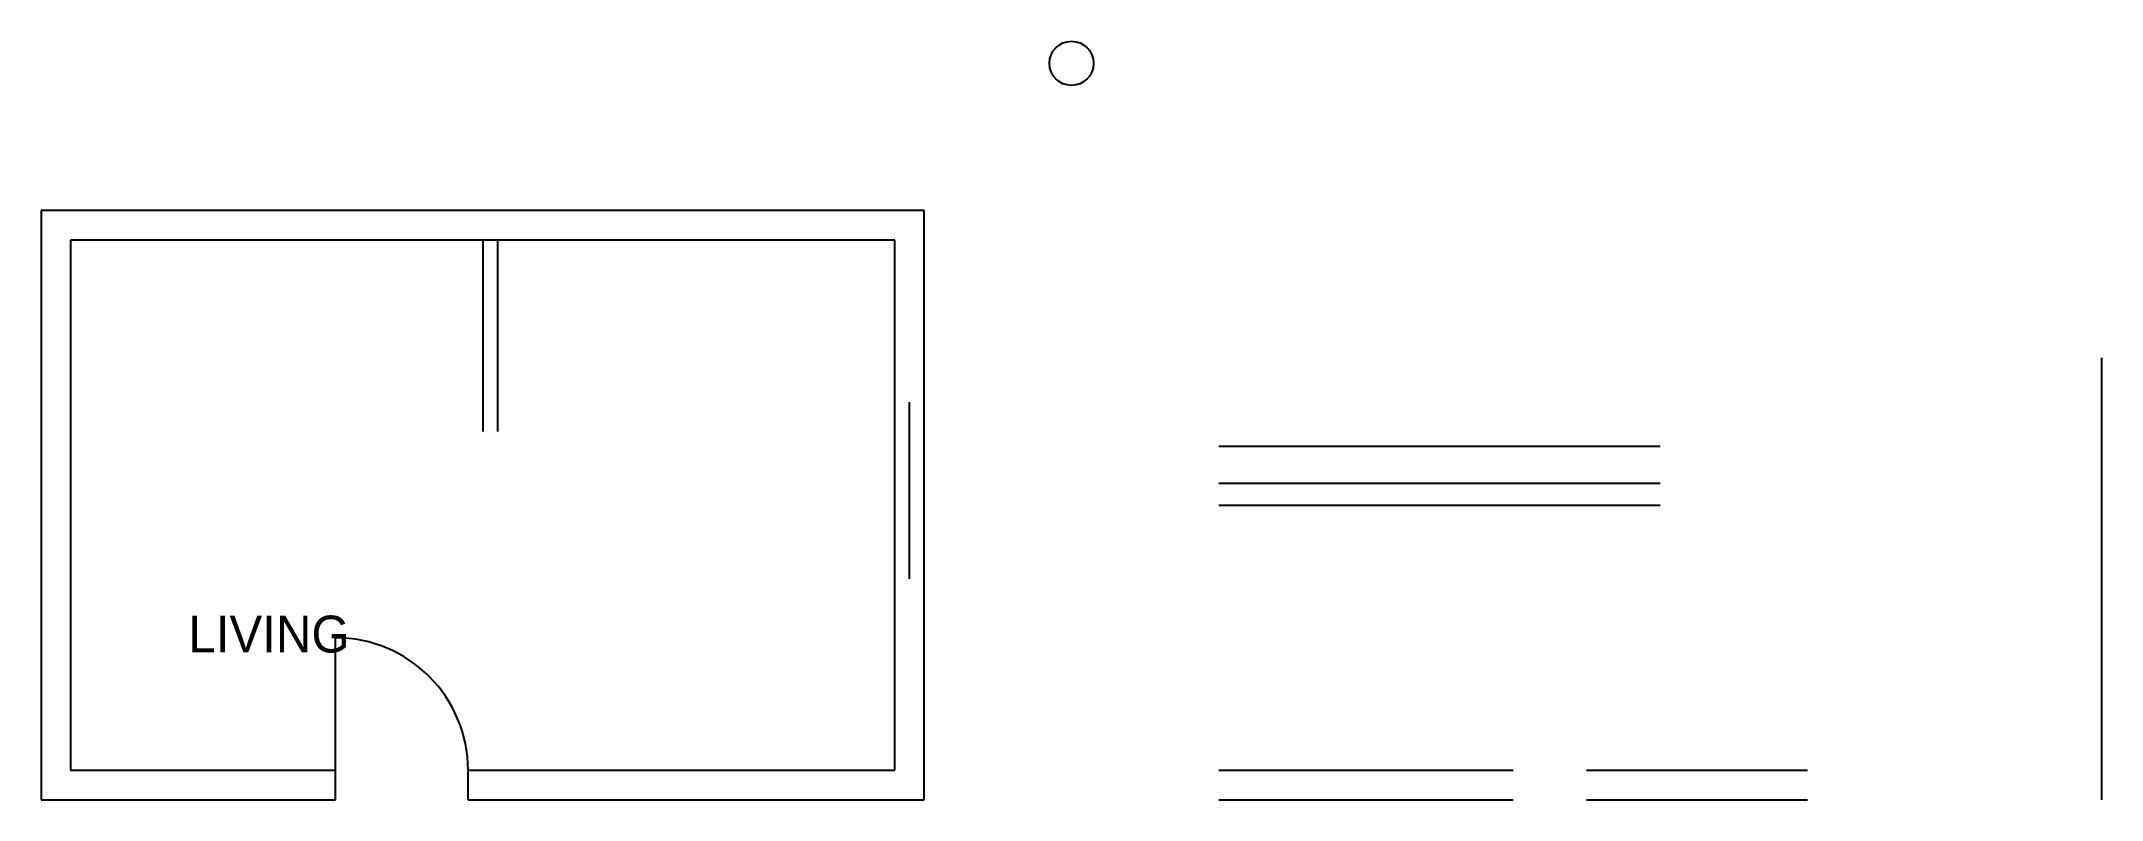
# Model space of a CAD drawing. Header units: millimetres. Extents: x 0 to 20900, y 0 to 20900.
# Drawn here: x 0 to 14000, y 0 to 5150 of the extents above; entities outside this region: 1.
import ezdxf

# ---------------------------------------------------------------- set-up
doc = ezdxf.new("R2010")
doc.units = ezdxf.units.MM

# ---------------------------------------------------------------- blocks, each defined once
blk = doc.blocks.new('DOOR-900')
blk.add_line((0, 0), (0, 900))
blk.add_arc((0, 0), 900, 0, 90)
blk = doc.blocks.new('WINDOW-1200')
for p, q in [((0, 200), (1200, 200)), ((0, 100), (1200, 100)), ((0, 0), (1200, 0))]:
    blk.add_line(p, q)
blk = doc.blocks.new('COLUMN')
blk.add_circle((0, 0), 150)

msp = doc.modelspace()

# ---------------------------------------------------------------- linework, layer by layer
at = {"layer": 'WALLS'}
for p, q in [((6000, 4000), (0, 4000)), ((0, 4000), (0, 0)), ((6000, 2700), (6000, 4000)), ((5800, 3800), (200, 3800)), ((200, 3800), (200, 200)), ((3000, 3800), (3000, 2500)), ((3100, 3800), (3100, 2500)), ((5800, 2700), (5800, 3800)), ((14000, 0), (14000, 3000)), ((8000, 2400), (11000, 2400)), ((8000, 2150), (11000, 2150)), ((8000, 2000), (11000, 2000)), ((5800, 200), (5800, 1500)), ((6000, 0), (6000, 1500)), ((200, 200), (2000, 200)), ((2000, 0), (2000, 200)), ((2900, 200), (5800, 200)), ((2900, 0), (2900, 200)), ((8000, 200), (10000, 200)), ((10500, 200), (12000, 200)), ((0, 0), (2000, 0)), ((2900, 0), (6000, 0)), ((8000, 0), (10000, 0)), ((10500, 0), (12000, 0))]:
    msp.add_line(p, q, dxfattribs=at)

# ---------------------------------------------------------------- block references
at = {"layer": 'FURNITURE'}
msp.add_blockref('COLUMN', (7000, 5000), dxfattribs=at)
at = {"layer": 'OPENINGS'}
for p in [(20000, 20000), (2000, 200)]:
    msp.add_blockref('DOOR-900', p, dxfattribs=at)
at = {"layer": 'OPENINGS', "rotation": 90}
msp.add_blockref('WINDOW-1200', (6000, 1500), dxfattribs=at)

# ---------------------------------------------------------------- texts
at = {"layer": 'ANNO'}
msp.add_text('LIVING', height=250, dxfattribs=at).set_placement((1000, 1000))

doc.saveas('drawing.dxf')
